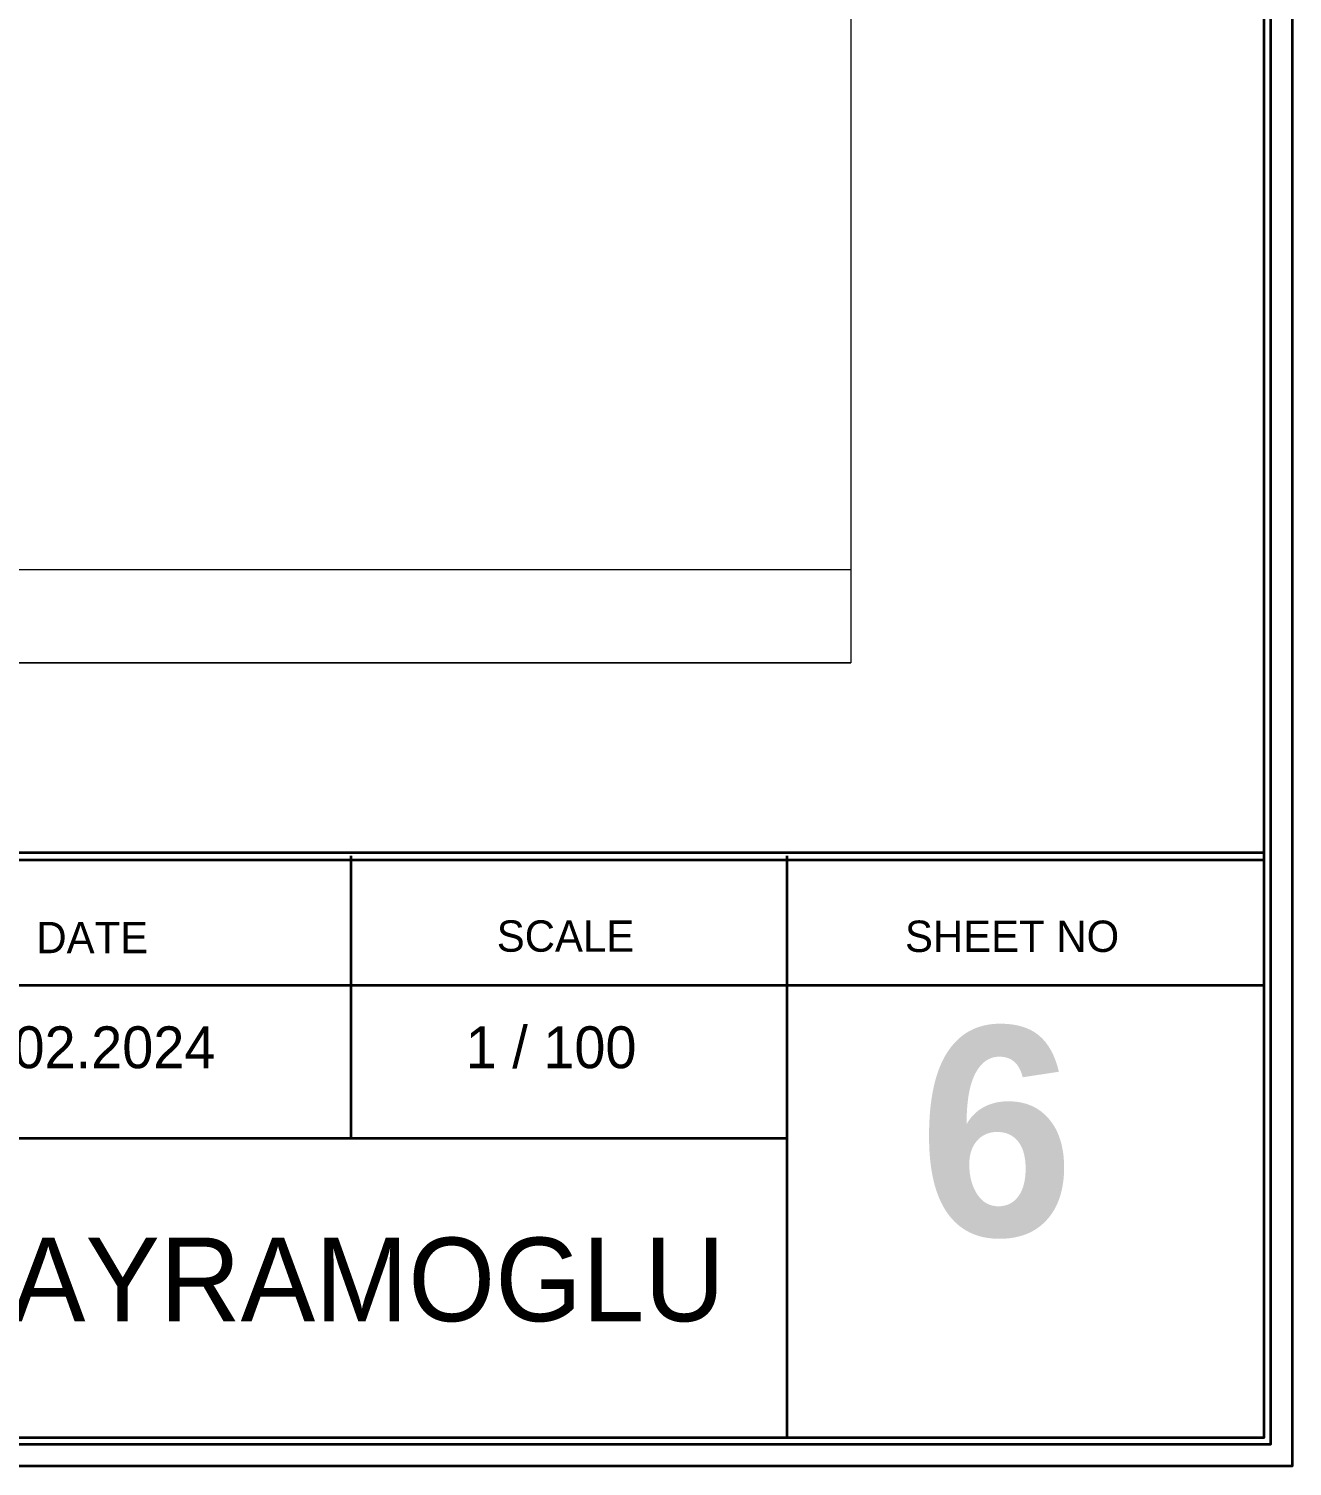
# Model space of a CAD drawing. Header units: centimetres. Extents: x -3207095 to 15275363, y -32656 to 4798027.
# Drawn here: x 710382 to 711601, y 4435733 to 4437119 of the extents above; entities that cross this region are included whole.
import ezdxf

# ---------------------------------------------------------------- set-up
doc = ezdxf.new("R2010")
doc.units = ezdxf.units.CM
for name, color, linetype, lineweight in [('DUVAR', 7, 'Continuous', 35), ('iç duvar', 7, 'Continuous', 50), ('YAZI', 7, 'Continuous', 15)]:
    doc.layers.add(name, color=color, linetype=linetype, lineweight=lineweight)
doc.layers.add('LOGO', color=7, linetype='Continuous')

msp = doc.modelspace()

# ---------------------------------------------------------------- linework, layer by layer
at = {"layer": 'DUVAR'}
for p, q in [((711573.73, 4436324.45), (704418.33, 4436324.45)), ((710692.54, 4436321.72), (710692.54, 4436049.11)), ((711113.28, 4436321.72), (711113.28, 4435760.13)), ((711573.73, 4436317.36), (704428.33, 4436317.36)), ((711573.73, 4436196.51), (709639.77, 4436196.51)), ((711113.28, 4436049.11), (709639.77, 4436049.11))]:
    msp.add_line(p, q, dxfattribs=at)
for points in [[(704401.03, 4440532.83), (711601.03, 4440532.83), (711601.03, 4435732.83), (704401.03, 4435732.83)], [(704422.03, 4440511.83), (711580.03, 4440511.83), (711580.03, 4435753.83), (704422.03, 4435753.83)], [(704428.33, 4440505.53), (711573.73, 4440505.53), (711573.73, 4435760.13), (704428.33, 4435760.13)]]:
    msp.add_lwpolyline(points, close=True, dxfattribs=at)
at = {"layer": 'iç duvar', "color": 7, "lineweight": 18}
for p, q in [((711174.93, 4437272.89), (711174.93, 4436597.89)), ((709608.65, 4436597.89), (711174.93, 4436597.89)), ((709608.65, 4436507.89), (711174.93, 4436507.89))]:
    msp.add_line(p, q, dxfattribs=at)
msp.add_lwpolyline([(709608.65, 4436597.89), (711174.93, 4436597.89), (711174.93, 4436507.89), (709608.65, 4436507.89)], dxfattribs=at)

# ---------------------------------------------------------------- texts
at = {"layer": 'LOGO', "insert": (711240.68, 4436156.69), "char_height": 201.6, "width": 680.2848, "attachment_point": 1}
msp.add_mtext('{\\fGoudy Old Style|b1|i0|c0|p18;6}', dxfattribs=at)
at = {"layer": 'YAZI', "attachment_point": 1}
for s, insert, char_height, width in [('{\\fStylus BT|b0|i0|c0|p34;DATE}', (710389.17, 4436257.91), 30.24, 215.1793), ('{\\fStylus BT|b0|i0|c0|p34;SCALE}', (710833.42, 4436259.35), 30.24, 165.1095), ('{\\fStylus BT|b0|i0|c0|p34;SHEET NO}', (711227.31, 4436259.14), 30.24, 302.8012), ('{\\fStylus BT|b0|i0|c0|p34;20.02.2024}', (710292.14, 4436157.11), 40.32, 366.9007), ('{\\fStylus BT|b0|i0|c0|p34;1 / \\fStylus BT|b0|i0|c162|p34;1\\fStylus BT|b0|i0|c0|p34;00}', (710803.4, 4436157.11), 40.32, 316.1791), ('{\\fStylus BT|b0|i0|c0|p34;Abdurrahim BAYRAMOGLU}', (709705.29, 4435953.35), 80.64, 1568.7791)]:
    msp.add_mtext(s, dxfattribs=dict(at, insert=insert, char_height=char_height, width=width))

doc.saveas('drawing.dxf')
